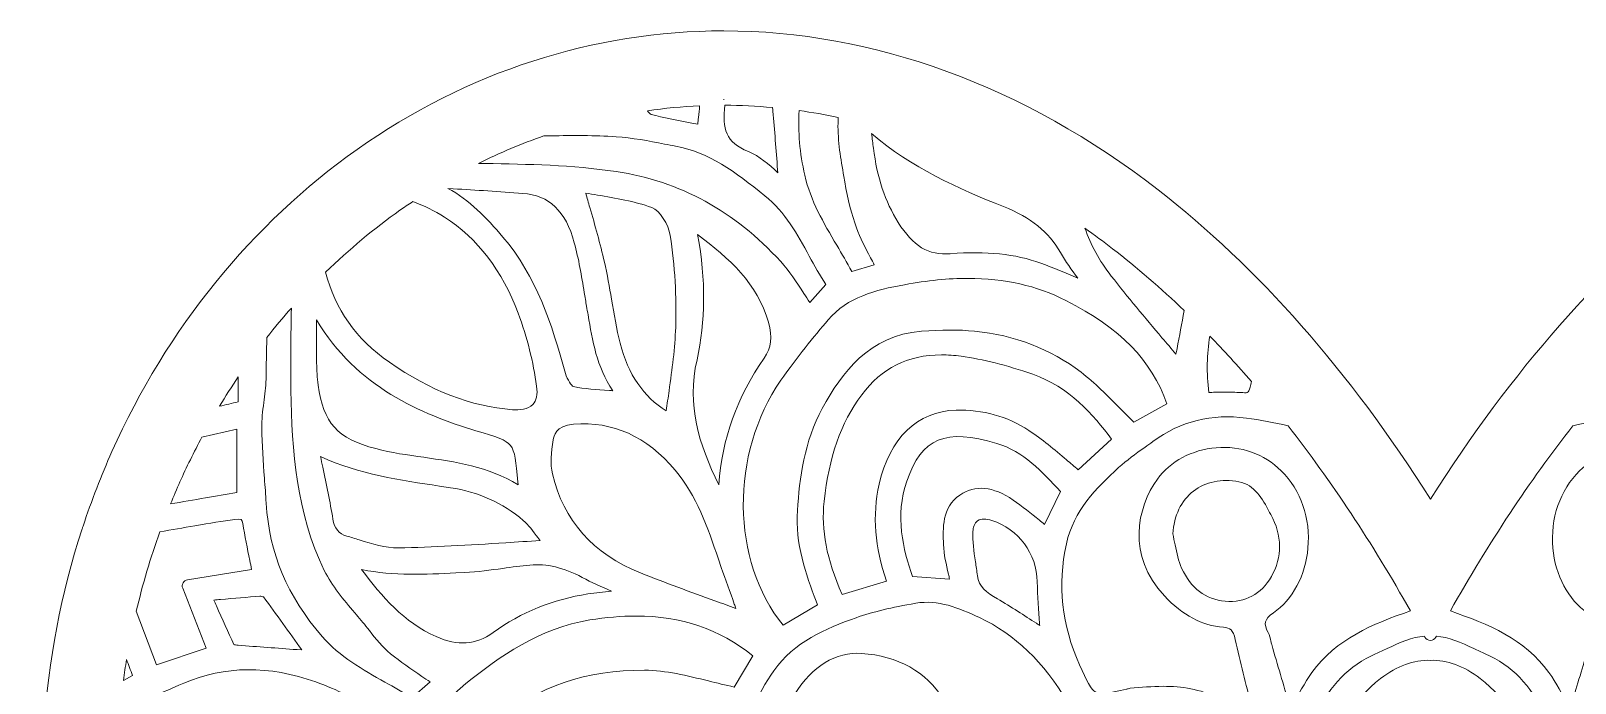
# Model space of a CAD drawing. Extents: x 49 to 10099, y -910 to -90.
# Drawn here: x 4624.5 to 5122.7, y -300.2 to -89.8 of the extents above; entities that cross this region are included whole.
import ezdxf

# ---------------------------------------------------------------- set-up
doc = ezdxf.new("R2010")
doc.units = 0
doc.header["$MEASUREMENT"] = 0
doc.layers.add('Layer 1', color=7, linetype='Continuous')

msp = doc.modelspace()

# ---------------------------------------------------------------- linework, layer by layer
at = {"layer": 'Layer 1', "lineweight": 0}
msp.add_lwpolyline([(4848.04, -112.02), (4848.04, -112.02), (4848.04, -111.8), (4848.04, -112.02)], dxfattribs=at)
for points, knots in [([(5501.3, -225.51), (5483.53, -185.76), (5456.2, -152.06), (5422.26, -128.07), (5386.85, -103.04), (5345.94, -89.8), (5303.95, -89.8), (5255.6, -89.8), (5207.15, -107.53), (5163.84, -141.08), (5131.71, -165.95), (5102.18, -199.51), (5076, -240.85), (5049.84, -199.52), (5020.3, -165.97), (4988.17, -141.09), (4944.85, -107.54), (4896.39, -89.81), (4848.04, -89.8), (4806.06, -89.8), (4765.15, -103.03), (4729.74, -128.06), (4695.81, -152.05), (4668.47, -185.74), (4650.69, -225.49), (4647.23, -233.24), (4644.09, -241.32), (4641.38, -249.51), (4641.24, -249.81), (4641.14, -250.13), (4641.07, -250.46), (4627.51, -291.9), (4624.53, -337.37), (4632.44, -381.98), (4643.06, -441.87), (4672.02, -498.59), (4718.51, -550.55), (4872.39, -722.55), (5049.6, -886.55), (5051.38, -888.19), (5051.38, -888.19), (5074.65, -909.67), (5074.65, -909.67), (5075.03, -910.02), (5075.52, -910.2), (5076.01, -910.2), (5076.49, -910.2), (5076.98, -910.02), (5077.36, -909.67), (5077.36, -909.67), (5100.63, -888.18), (5100.63, -888.18), (5102.4, -886.55), (5279.47, -722.71), (5433.5, -550.55), (5479.98, -498.6), (5508.93, -441.89), (5519.55, -382), (5529.16, -327.81), (5522.85, -273.7), (5501.3, -225.51)], [0, 0, 0, 0, 1, 1, 1, 2, 2, 2, 3, 3, 3, 4, 4, 4, 5, 5, 5, 6, 6, 6, 7, 7, 7, 8, 8, 8, 9, 9, 9, 10, 10, 10, 11, 11, 11, 12, 12, 12, 13, 13, 13, 14, 14, 14, 15, 15, 15, 16, 16, 16, 17, 17, 17, 18, 18, 18, 19, 19, 19, 20, 20, 20, 20]), ([(4823.42, -115.55), (4828.99, -114.76), (4834.64, -114.24), (4840.27, -113.98), (4840.12, -115.23), (4840, -116.47), (4839.88, -117.69), (4839.8, -118.44), (4839.73, -119.18), (4839.65, -119.93), (4838.82, -119.77), (4838, -119.61), (4837.17, -119.44), (4832.8, -118.59), (4828.68, -117.78), (4824.59, -116.74), (4824.27, -116.61), (4823.69, -116), (4823.42, -115.55)], [0, 0, 0, 0, 1, 1, 1, 2, 2, 2, 3, 3, 3, 4, 4, 4, 5, 5, 5, 6, 6, 6, 6]), ([(4865.4, -134.61), (4865.4, -134.61), (4865.47, -135.55), (4865.47, -135.55), (4862.6, -132.91), (4859.63, -130.18), (4855.97, -128.72), (4848.67, -125.8), (4847.49, -121.33), (4848.39, -113.8), (4853.44, -113.81), (4858.6, -114.05), (4863.73, -114.52), (4863.8, -114.79), (4863.87, -115.17), (4863.91, -115.65), (4864.44, -121.94), (4864.91, -128.09), (4865.4, -134.61)], [0, 0, 0, 0, 1, 1, 1, 2, 2, 2, 3, 3, 3, 4, 4, 4, 5, 5, 5, 6, 6, 6, 6]), ([(4886.77, -136.74), (4886.77, -136.74), (4887.08, -138.48), (4887.08, -138.48), (4887.08, -138.48), (4887.08, -138.49), (4887.08, -138.49), (4888.06, -144.2), (4889.3, -149.05), (4890.87, -153.31), (4892.08, -156.61), (4893.69, -159.69), (4895.39, -162.96), (4895.79, -163.72), (4896.2, -164.49), (4896.6, -165.28), (4896.6, -165.28), (4889.33, -167.45), (4889.33, -167.45), (4887.8, -164.55), (4886.13, -161.72), (4884.51, -158.96), (4880.18, -151.62), (4876.09, -144.68), (4874.18, -136.34), (4872.56, -129.23), (4871.95, -122.24), (4872.36, -115.51), (4876.56, -116.09), (4880.78, -116.83), (4884.96, -117.71), (4884.93, -118.35), (4884.91, -118.97), (4884.9, -119.59), (4884.79, -125.36), (4885.8, -131.14), (4886.77, -136.74)], [0, 0, 0, 0, 1, 1, 1, 2, 2, 2, 3, 3, 3, 4, 4, 4, 5, 5, 5, 6, 6, 6, 7, 7, 7, 8, 8, 8, 9, 9, 9, 10, 10, 10, 11, 11, 11, 12, 12, 12, 12]), ([(4875.63, -162.44), (4877.32, -165.51), (4879.05, -168.66), (4880.99, -171.62), (4880.99, -171.62), (4875.78, -177.37), (4875.78, -177.37), (4875.14, -176.41), (4874.52, -175.44), (4873.9, -174.5), (4871.52, -170.83), (4869.26, -167.36), (4866.41, -164.23), (4851.47, -147.83), (4834.1, -138.33), (4813.29, -135.19), (4799.15, -133.05), (4784.84, -132.81), (4771.01, -132.56), (4770.32, -132.55), (4769.63, -132.54), (4768.93, -132.53), (4775.8, -129.13), (4782.85, -126.16), (4789.99, -123.67), (4789.99, -123.67), (4792.33, -123.64), (4792.33, -123.64), (4799.23, -123.55), (4806.37, -123.45), (4813.31, -123.94), (4818.5, -124.3), (4823.79, -125.31), (4828.9, -126.29), (4830.11, -126.52), (4831.31, -126.75), (4832.51, -126.97), (4843.28, -128.96), (4851.58, -135.13), (4861.31, -142.99), (4867.83, -148.26), (4871.79, -155.47), (4875.63, -162.44)], [0, 0, 0, 0, 1, 1, 1, 2, 2, 2, 3, 3, 3, 4, 4, 4, 5, 5, 5, 6, 6, 6, 7, 7, 7, 8, 8, 8, 9, 9, 9, 10, 10, 10, 11, 11, 11, 12, 12, 12, 13, 13, 13, 14, 14, 14, 14]), ([(4950.33, -164.74), (4950.33, -164.74), (4950.33, -164.74), (4950.33, -164.74), (4942.04, -161.74), (4932.77, -160.77), (4921.13, -161.67), (4914.04, -162.23), (4909.16, -159.3), (4904.3, -151.56), (4900.09, -144.86), (4897.48, -137.04), (4896.33, -127.63), (4896.13, -126.06), (4895.93, -124.48), (4895.72, -122.9), (4908.51, -133.89), (4923.68, -140.73), (4938.32, -146.47), (4947.09, -149.91), (4952.92, -154.63), (4956.68, -161.33), (4958.31, -164.23), (4960.24, -166.87), (4962.3, -169.58), (4958.24, -167.84), (4954.36, -166.19), (4950.33, -164.74)], [0, 0, 0, 0, 1, 1, 1, 2, 2, 2, 3, 3, 3, 4, 4, 4, 5, 5, 5, 6, 6, 6, 7, 7, 7, 8, 8, 8, 9, 9, 9, 9]), ([(4799.83, -158.14), (4801.25, -163.35), (4802.16, -168.86), (4803.05, -174.18), (4803.29, -175.65), (4803.53, -177.13), (4803.79, -178.6), (4803.95, -179.55), (4804.11, -180.49), (4804.27, -181.43), (4805.64, -189.65), (4807.05, -198.11), (4812.22, -205.87), (4811.88, -205.85), (4811.53, -205.82), (4811.19, -205.8), (4806.88, -205.53), (4803.17, -205.3), (4799.56, -204.53), (4798.96, -204.31), (4797.58, -202.32), (4797, -200.26), (4792.55, -184.34), (4787.66, -169), (4776.8, -156.32), (4771.47, -150.11), (4766.05, -144.25), (4758.99, -140.6), (4758.99, -140.6), (4760.76, -140.72), (4760.76, -140.72), (4768.11, -141.18), (4775.72, -141.65), (4783.18, -142.2), (4791.76, -142.83), (4797.05, -147.89), (4799.83, -158.14)], [0, 0, 0, 0, 1, 1, 1, 2, 2, 2, 3, 3, 3, 4, 4, 4, 5, 5, 5, 6, 6, 6, 7, 7, 7, 8, 8, 8, 9, 9, 9, 10, 10, 10, 11, 11, 11, 12, 12, 12, 12]), ([(4830.79, -155.83), (4832.26, -165.59), (4832.84, -175.55), (4832.53, -185.42), (4832.31, -192.19), (4831.38, -198.85), (4830.39, -205.9), (4830.1, -208), (4829.79, -210.15), (4829.51, -212.32), (4822.13, -207.82), (4817.25, -200.67), (4814.64, -190.55), (4813.45, -185.92), (4812.62, -181.06), (4811.82, -176.36), (4811.15, -172.42), (4810.46, -168.34), (4809.54, -164.35), (4808.18, -158.44), (4806.49, -152.5), (4804.84, -146.76), (4804.4, -145.23), (4803.96, -143.68), (4803.53, -142.14), (4804.75, -142.35), (4805.99, -142.56), (4807.27, -142.77), (4813.15, -143.73), (4819.23, -144.74), (4824.86, -146.78), (4827.26, -147.64), (4830.25, -152.22), (4830.79, -155.83)], [0, 0, 0, 0, 1, 1, 1, 2, 2, 2, 3, 3, 3, 4, 4, 4, 5, 5, 5, 6, 6, 6, 7, 7, 7, 8, 8, 8, 9, 9, 9, 10, 10, 10, 11, 11, 11, 11]), ([(4743.59, -147.66), (4744.87, -146.75), (4746.22, -145.83), (4747.7, -144.85), (4751.3, -146.11), (4754.74, -147.79), (4757.93, -149.85), (4768.64, -156.76), (4776.64, -167.2), (4781.71, -180.86), (4784.62, -188.69), (4786.62, -196.61), (4787.68, -204.4), (4788.04, -207.1), (4787.64, -209.09), (4786.48, -210.32), (4784.91, -211.98), (4782.05, -212.14), (4779.92, -211.98), (4766.45, -210.95), (4753.45, -205.94), (4740.17, -196.66), (4729.36, -189.11), (4722.63, -179.6), (4719.62, -167.62), (4727.21, -160.25), (4735.27, -153.54), (4743.59, -147.66)], [0, 0, 0, 0, 1, 1, 1, 2, 2, 2, 3, 3, 3, 4, 4, 4, 5, 5, 5, 6, 6, 6, 7, 7, 7, 8, 8, 8, 9, 9, 9, 9]), ([(4994.26, -192.29), (4994.14, -192.89), (4994.03, -193.48), (4993.91, -194.08), (4992.43, -192.31), (4990.92, -190.54), (4989.41, -188.76), (4983.96, -182.33), (4978.32, -175.69), (4973.05, -168.87), (4969.18, -163.86), (4966.34, -158.7), (4964.56, -153.47), (4967.6, -155.62), (4970.59, -157.83), (4973.48, -160.06), (4981.29, -166.12), (4989.06, -172.83), (4996.57, -180.02), (4995.82, -184.14), (4995.03, -188.28), (4994.26, -192.29)], [0, 0, 0, 0, 1, 1, 1, 2, 2, 2, 3, 3, 3, 4, 4, 4, 5, 5, 5, 6, 6, 6, 7, 7, 7, 7]), ([(4839.62, -155.47), (4849.78, -163.3), (4858.99, -171.17), (4862.48, -183.79), (4863.82, -188.61), (4863.4, -191.97), (4861.03, -195.39), (4852.32, -207.95), (4847.51, -221.36), (4846.4, -236.19), (4839.98, -222.88), (4836.04, -210.69), (4839.41, -195.85), (4842.2, -183.55), (4842.27, -170.29), (4839.62, -155.47)], [0, 0, 0, 0, 1, 1, 1, 2, 2, 2, 3, 3, 3, 4, 4, 4, 5, 5, 5, 5]), ([(4975.87, -211.55), (4971.73, -207.34), (4967.81, -203.37), (4963.3, -199.91), (4953.43, -192.37), (4941.88, -187.91), (4928.96, -186.66), (4923.85, -186.16), (4918.24, -186.17), (4911.81, -186.69), (4894.93, -188.05), (4886.17, -200.02), (4879.83, -211.55), (4873.98, -222.2), (4872.49, -234.18), (4871.8, -244.51), (4871.09, -255.08), (4874.46, -265.19), (4877.85, -273.69), (4877.85, -273.69), (4878.33, -274.9), (4878.33, -274.9), (4878.33, -274.9), (4867.18, -281.52), (4867.18, -281.52), (4850.37, -260.63), (4849.97, -226.29), (4866.5, -202.49), (4871.58, -195.18), (4877.28, -188.26), (4881.68, -183.05), (4887.99, -175.58), (4896.95, -173.4), (4906.36, -171.67), (4913.71, -170.31), (4920.51, -169.62), (4926.87, -169.62), (4938.69, -169.62), (4948.96, -171.98), (4958.38, -176.77), (4975.96, -185.71), (4986.08, -196.03), (4990.96, -210.07), (4990.96, -210.07), (4980.37, -216.06), (4980.37, -216.06), (4978.84, -214.56), (4977.33, -213.03), (4975.87, -211.55)], [0, 0, 0, 0, 1, 1, 1, 2, 2, 2, 3, 3, 3, 4, 4, 4, 5, 5, 5, 6, 6, 6, 7, 7, 7, 8, 8, 8, 9, 9, 9, 10, 10, 10, 11, 11, 11, 12, 12, 12, 13, 13, 13, 14, 14, 14, 15, 15, 15, 16, 16, 16, 16]), ([(4708.44, -205.78), (4708.69, -225.07), (4710.17, -245.46), (4719.19, -263.86), (4721.66, -268.89), (4725.39, -273.26), (4729, -277.49), (4730.38, -279.11), (4731.81, -280.78), (4733.13, -282.45), (4733.13, -282.45), (4733.75, -283.25), (4733.75, -283.25), (4735.81, -285.86), (4737.93, -288.57), (4740.58, -290.72), (4743.76, -293.3), (4747.13, -295.59), (4750.69, -298.02), (4751.55, -298.61), (4752.42, -299.2), (4753.3, -299.81), (4753.3, -299.81), (4747.4, -304.95), (4747.4, -304.95), (4744.6, -303.15), (4741.64, -301.48), (4738.76, -299.86), (4731.61, -295.83), (4724.21, -291.67), (4718.48, -285.11), (4707.3, -272.31), (4701.4, -258.24), (4700.43, -242.09), (4700.27, -239.41), (4700.07, -236.74), (4699.87, -234.07), (4699.47, -228.75), (4699.06, -223.26), (4698.99, -217.88), (4698.96, -215.21), (4699.3, -212.54), (4699.67, -209.71), (4699.99, -207.24), (4700.32, -204.68), (4700.38, -202.11), (4700.47, -197.65), (4700.55, -193.19), (4700.64, -188.74), (4703.24, -185.42), (4705.88, -182.23), (4708.55, -179.2), (4708.41, -187.77), (4708.32, -196.76), (4708.44, -205.78)], [0, 0, 0, 0, 1, 1, 1, 2, 2, 2, 3, 3, 3, 4, 4, 4, 5, 5, 5, 6, 6, 6, 7, 7, 7, 8, 8, 8, 9, 9, 9, 10, 10, 10, 11, 11, 11, 12, 12, 12, 13, 13, 13, 14, 14, 14, 15, 15, 15, 16, 16, 16, 17, 17, 17, 18, 18, 18, 18]), ([(4779.24, -223.52), (4780.73, -225.36), (4781.04, -228.72), (4781.64, -235.4), (4781.64, -235.4), (4781.66, -235.56), (4781.66, -235.56), (4781.68, -235.78), (4781.7, -235.99), (4781.72, -236.21), (4772.02, -230.28), (4761.47, -228.79), (4751.24, -227.34), (4746.11, -226.62), (4740.8, -225.87), (4735.81, -224.55), (4723.35, -221.26), (4718.83, -216.28), (4717.22, -204.06), (4716.9, -201.65), (4716.73, -199.25), (4716.71, -196.94), (4716.66, -192.34), (4716.67, -187.77), (4716.67, -182.98), (4729.54, -204.72), (4750.61, -213.51), (4768.08, -218.75), (4774.76, -220.75), (4777.78, -221.72), (4779.24, -223.52)], [0, 0, 0, 0, 1, 1, 1, 2, 2, 2, 3, 3, 3, 4, 4, 4, 5, 5, 5, 6, 6, 6, 7, 7, 7, 8, 8, 8, 9, 9, 9, 10, 10, 10, 10]), ([(5018.04, -203.84), (5017.55, -206.43), (5017.2, -206.62), (5015.44, -206.49), (5013.72, -206.37), (5012, -206.33), (5010.29, -206.33), (5009, -206.33), (5007.72, -206.35), (5006.46, -206.37), (5005.82, -206.38), (5005.17, -206.4), (5004.54, -206.4), (5003.75, -200.19), (5003.84, -194.1), (5004.82, -188.22), (5009.35, -192.88), (5013.85, -197.78), (5018.23, -202.84), (5018.17, -203.18), (5018.11, -203.51), (5018.04, -203.84)], [0, 0, 0, 0, 1, 1, 1, 2, 2, 2, 3, 3, 3, 4, 4, 4, 5, 5, 5, 6, 6, 6, 7, 7, 7, 7]), ([(4958.61, -228.16), (4954.75, -224.88), (4950.76, -221.48), (4946.43, -218.65), (4939.47, -214.1), (4931.58, -211.91), (4922.99, -212.13), (4910.54, -212.45), (4901.49, -221.17), (4898.17, -236.05), (4895.92, -246.13), (4896.71, -256.36), (4900.58, -267.26), (4900.58, -267.26), (4886.23, -271.59), (4886.23, -271.59), (4881.18, -259.98), (4879.44, -250.91), (4880.42, -241.56), (4881.92, -227.26), (4885.77, -216.34), (4892.54, -207.21), (4898.95, -198.56), (4907.41, -194.31), (4918.26, -194.31), (4920.29, -194.31), (4922.4, -194.45), (4924.6, -194.75), (4931.64, -195.7), (4939.2, -197.6), (4947.71, -200.56), (4959.36, -204.61), (4967.36, -213.62), (4973.1, -221.44), (4973.1, -221.44), (4962.41, -231.36), (4962.41, -231.36), (4961.13, -230.3), (4959.86, -229.22), (4958.61, -228.16)], [0, 0, 0, 0, 1, 1, 1, 2, 2, 2, 3, 3, 3, 4, 4, 4, 5, 5, 5, 6, 6, 6, 7, 7, 7, 8, 8, 8, 9, 9, 9, 10, 10, 10, 11, 11, 11, 12, 12, 12, 13, 13, 13, 13]), ([(4685.37, -210.87), (4687.3, -207.66), (4689.32, -204.49), (4691.42, -201.38), (4691.42, -201.38), (4691.42, -209.45), (4691.42, -209.45), (4689.4, -209.92), (4687.38, -210.39), (4685.37, -210.87)], [0, 0, 0, 0, 1, 1, 1, 2, 2, 2, 3, 3, 3, 3]), ([(5037.77, -296.77), (5035.34, -300.15), (5033.45, -303.79), (5031.46, -307.65), (5031.29, -307.98), (5031.11, -308.32), (5030.94, -308.65), (5030.94, -308.65), (5030.5, -307.17), (5030.5, -307.17), (5028.58, -300.65), (5026.68, -294.21), (5024.79, -287.77), (5024.68, -287.4), (5024.6, -287.01), (5024.51, -286.62), (5024.32, -285.75), (5024.11, -284.77), (5023.63, -283.83), (5022.22, -281.03), (5022.27, -279.66), (5025.33, -277.54), (5031.55, -273.24), (5035.72, -265.43), (5036.5, -256.65), (5037.35, -247.07), (5034.21, -237.97), (5027.88, -231.69), (5022.37, -226.21), (5014.92, -223.57), (5006.9, -224.24), (4999.07, -224.91), (4991.98, -228.68), (4987.94, -234.34), (4981.34, -243.59), (4977.96, -259), (4990.18, -272), (4996.14, -278.33), (5002.21, -281.56), (5009.29, -282.17), (5011.35, -282.34), (5012.33, -282.93), (5013.03, -286.14), (5014.61, -293.38), (5016.44, -300.41), (5018.38, -307.86), (5018.73, -309.21), (5019.08, -310.57), (5019.43, -311.93), (5019.05, -311.69), (5018.66, -311.46), (5018.28, -311.22), (5014.58, -308.96), (5011.08, -306.81), (5007.41, -304.95), (5001.71, -302.07), (4995.81, -301.21), (4989.75, -301.21), (4986.25, -301.21), (4982.7, -301.5), (4979.12, -301.85), (4978.69, -301.9), (4978.35, -302.02), (4978.12, -302.1), (4978.07, -302.12), (4978.03, -302.14), (4978, -302.15), (4972.56, -303.28), (4969.56, -303.9), (4968.02, -303.11), (4966.46, -302.31), (4965.18, -299.46), (4962.85, -294.3), (4957.02, -281.35), (4955.62, -268.56), (4958.58, -255.2), (4960.94, -244.53), (4968.2, -237.23), (4975.42, -230.67), (4978.01, -228.32), (4980.96, -226.2), (4983.82, -224.15), (4984.7, -223.52), (4985.58, -222.89), (4986.45, -222.25), (4995.38, -215.72), (5005.53, -213.17), (5016.63, -214.69), (5021.05, -215.29), (5025.57, -216.14), (5030.06, -217.19), (5043.95, -234.91), (5057.24, -254.98), (5069.57, -276.91), (5057.26, -281.11), (5045.61, -285.88), (5037.77, -296.77)], [0, 0, 0, 0, 1, 1, 1, 2, 2, 2, 3, 3, 3, 4, 4, 4, 5, 5, 5, 6, 6, 6, 7, 7, 7, 8, 8, 8, 9, 9, 9, 10, 10, 10, 11, 11, 11, 12, 12, 12, 13, 13, 13, 14, 14, 14, 15, 15, 15, 16, 16, 16, 17, 17, 17, 18, 18, 18, 19, 19, 19, 20, 20, 20, 21, 21, 21, 22, 22, 22, 23, 23, 23, 24, 24, 24, 25, 25, 25, 26, 26, 26, 27, 27, 27, 28, 28, 28, 29, 29, 29, 30, 30, 30, 31, 31, 31, 32, 32, 32, 32]), ([(5165.55, -222.26), (5166.42, -222.89), (5167.3, -223.52), (5168.18, -224.16), (5171.04, -226.2), (5173.99, -228.32), (5176.58, -230.67), (5183.8, -237.23), (5191.05, -244.52), (5193.42, -255.2), (5196.38, -268.56), (5194.98, -281.35), (5189.14, -294.31), (5186.82, -299.46), (5185.54, -302.31), (5183.98, -303.11), (5182.44, -303.91), (5179.44, -303.28), (5174.02, -302.15), (5173.97, -302.14), (5173.92, -302.12), (5173.88, -302.1), (5173.65, -302.02), (5173.31, -301.9), (5172.88, -301.85), (5163.1, -300.89), (5153.57, -300.41), (5144.59, -304.95), (5140.92, -306.81), (5137.42, -308.95), (5133.72, -311.22), (5133.34, -311.45), (5132.95, -311.69), (5132.56, -311.93), (5132.92, -310.57), (5133.27, -309.21), (5133.62, -307.86), (5135.56, -300.41), (5137.38, -293.38), (5138.96, -286.14), (5139.67, -282.93), (5140.64, -282.34), (5142.71, -282.17), (5149.79, -281.56), (5155.86, -278.33), (5161.81, -272), (5174.04, -259), (5170.66, -243.59), (5164.06, -234.34), (5160.01, -228.68), (5152.93, -224.91), (5145.1, -224.24), (5144.28, -224.17), (5143.46, -224.14), (5142.65, -224.14), (5135.57, -224.14), (5129.06, -226.77), (5124.12, -231.69), (5117.79, -237.97), (5114.65, -247.07), (5115.5, -256.65), (5116.27, -265.43), (5120.45, -273.24), (5126.67, -277.54), (5129.73, -279.66), (5129.78, -281.03), (5128.36, -283.83), (5127.89, -284.77), (5127.67, -285.76), (5127.48, -286.63), (5127.4, -287.01), (5127.32, -287.4), (5127.21, -287.77), (5125.46, -293.71), (5123.71, -299.64), (5121.95, -305.63), (5121.95, -305.63), (5121.06, -308.65), (5121.06, -308.65), (5120.88, -308.31), (5120.71, -307.98), (5120.54, -307.65), (5118.54, -303.79), (5116.66, -300.15), (5114.23, -296.77), (5106.39, -285.89), (5094.75, -281.12), (5082.44, -276.91), (5094.77, -254.98), (5108.05, -234.9), (5121.94, -217.19), (5126.43, -216.14), (5130.95, -215.29), (5135.37, -214.69), (5146.46, -213.17), (5156.62, -215.72), (5165.55, -222.26)], [0, 0, 0, 0, 1, 1, 1, 2, 2, 2, 3, 3, 3, 4, 4, 4, 5, 5, 5, 6, 6, 6, 7, 7, 7, 8, 8, 8, 9, 9, 9, 10, 10, 10, 11, 11, 11, 12, 12, 12, 13, 13, 13, 14, 14, 14, 15, 15, 15, 16, 16, 16, 17, 17, 17, 18, 18, 18, 19, 19, 19, 20, 20, 20, 21, 21, 21, 22, 22, 22, 23, 23, 23, 24, 24, 24, 25, 25, 25, 26, 26, 26, 27, 27, 27, 28, 28, 28, 29, 29, 29, 30, 30, 30, 31, 31, 31, 32, 32, 32, 32]), ([(4669.59, -242.36), (4670.58, -239.92), (4671.59, -237.55), (4672.6, -235.29), (4674.71, -230.57), (4677.1, -225.71), (4679.72, -220.83), (4679.72, -220.83), (4690.97, -218.23), (4690.97, -218.23), (4690.97, -218.23), (4690.97, -238.71), (4690.97, -238.71), (4687.66, -239.28), (4684.29, -239.86), (4680.88, -240.43), (4677.16, -241.06), (4673.39, -241.7), (4669.59, -242.36)], [0, 0, 0, 0, 1, 1, 1, 2, 2, 2, 3, 3, 3, 4, 4, 4, 5, 5, 5, 6, 6, 6, 6]), ([(4847.25, -262.86), (4848.61, -266.8), (4850.05, -270.8), (4851.45, -274.67), (4851.62, -275.14), (4851.79, -275.61), (4851.95, -276.07), (4849.69, -275.25), (4847.43, -274.43), (4845.17, -273.61), (4837.27, -270.76), (4829.1, -267.81), (4821.22, -264.64), (4805.85, -258.46), (4796.28, -247.71), (4792.77, -232.68), (4792.02, -229.47), (4792.44, -225.82), (4793.03, -221.73), (4793.19, -220.59), (4793.69, -217.09), (4799.56, -216.65), (4812.36, -215.69), (4823.08, -220.54), (4832.35, -231.49), (4839.36, -239.79), (4842.75, -249.7), (4846.34, -260.19), (4846.34, -260.19), (4847.25, -262.86), (4847.25, -262.86)], [0, 0, 0, 0, 1, 1, 1, 2, 2, 2, 3, 3, 3, 4, 4, 4, 5, 5, 5, 6, 6, 6, 7, 7, 7, 8, 8, 8, 9, 9, 9, 10, 10, 10, 10]), ([(4949.85, -247.64), (4947.15, -245.43), (4944.36, -243.15), (4941.4, -241.12), (4934.9, -236.68), (4929.1, -236.15), (4924.18, -239.54), (4918.4, -243.53), (4918.7, -250.42), (4918.92, -255.46), (4919.06, -258.71), (4919.81, -261.93), (4920.53, -265.04), (4920.65, -265.56), (4920.77, -266.09), (4920.89, -266.62), (4920.89, -266.62), (4908.93, -265.82), (4908.93, -265.82), (4905.9, -257.17), (4903.21, -246.1), (4907.07, -235.02), (4911.92, -221.06), (4919.53, -217.88), (4936.13, -222.87), (4944.69, -225.44), (4950.8, -231.96), (4956.65, -238.39), (4956.65, -238.39), (4951.48, -248.96), (4951.48, -248.96), (4950.94, -248.52), (4950.39, -248.08), (4949.85, -247.64)], [0, 0, 0, 0, 1, 1, 1, 2, 2, 2, 3, 3, 3, 4, 4, 4, 5, 5, 5, 6, 6, 6, 7, 7, 7, 8, 8, 8, 9, 9, 9, 10, 10, 10, 11, 11, 11, 11]), ([(4788.14, -253.35), (4788.34, -253.63), (4788.55, -253.92), (4788.77, -254.21), (4785.03, -254.43), (4781.36, -254.66), (4777.74, -254.89), (4765.73, -255.65), (4754.38, -256.36), (4742.99, -256.54), (4738.95, -256.57), (4734.63, -255.26), (4730.46, -253.96), (4729.11, -253.54), (4727.76, -253.12), (4726.41, -252.75), (4723.89, -252.04), (4722.48, -250.29), (4721.96, -247.24), (4721.02, -241.7), (4719.88, -236.26), (4718.68, -230.49), (4718.44, -229.37), (4718.21, -228.24), (4717.97, -227.1), (4730.62, -232.84), (4743.69, -234.75), (4756.36, -236.62), (4756.36, -236.62), (4759.92, -237.14), (4759.92, -237.14), (4759.92, -237.14), (4759.92, -237.14), (4759.92, -237.14), (4768.8, -238.47), (4776.69, -242.03), (4783.38, -247.74), (4785.05, -249.17), (4786.48, -251.1), (4788.14, -253.35)], [0, 0, 0, 0, 1, 1, 1, 2, 2, 2, 3, 3, 3, 4, 4, 4, 5, 5, 5, 6, 6, 6, 7, 7, 7, 8, 8, 8, 9, 9, 9, 10, 10, 10, 11, 11, 11, 12, 12, 12, 13, 13, 13, 13]), ([(5024.69, -265.82), (5021.41, -271.56), (5016.25, -274.3), (5009.8, -273.75), (5003.46, -273.2), (4998.73, -269.6), (4995.74, -263.05), (4994.7, -260.78), (4994.18, -258.23), (4993.64, -255.53), (4993.4, -254.4), (4993.16, -253.22), (4992.88, -252.06), (4993.25, -246.21), (4995.61, -241.31), (4999.54, -238.24), (5003.41, -235.22), (5008.63, -234.16), (5014.24, -235.26), (5019.35, -236.26), (5021.67, -240.56), (5024.14, -245.11), (5024.14, -245.11), (5024.48, -245.74), (5024.48, -245.74), (5028.21, -252.6), (5028.28, -259.54), (5024.69, -265.82)], [0, 0, 0, 0, 1, 1, 1, 2, 2, 2, 3, 3, 3, 4, 4, 4, 5, 5, 5, 6, 6, 6, 7, 7, 7, 8, 8, 8, 9, 9, 9, 9]), ([(4677.46, -249.41), (4682.23, -248.59), (4686.44, -247.93), (4690.33, -247.37), (4692.61, -247.05), (4692.67, -247.42), (4692.87, -248.65), (4693.53, -252.69), (4694.36, -256.73), (4695.17, -260.64), (4695.36, -261.59), (4695.56, -262.54), (4695.75, -263.49), (4695.75, -263.49), (4675.04, -266.88), (4675.04, -266.88), (4674.44, -266.98), (4673.92, -267.34), (4673.62, -267.86), (4673.32, -268.39), (4673.28, -269.02), (4673.5, -269.59), (4673.5, -269.59), (4681.11, -288.95), (4681.11, -288.95), (4681.11, -288.95), (4665.03, -294.32), (4665.03, -294.32), (4665.03, -294.32), (4658.53, -276.93), (4658.53, -276.93), (4660.57, -268.32), (4663.12, -259.73), (4666.13, -251.38), (4669.94, -250.71), (4673.71, -250.06), (4677.46, -249.41)], [0, 0, 0, 0, 1, 1, 1, 2, 2, 2, 3, 3, 3, 4, 4, 4, 5, 5, 5, 6, 6, 6, 7, 7, 7, 8, 8, 8, 9, 9, 9, 10, 10, 10, 11, 11, 11, 12, 12, 12, 12]), ([(4929.87, -265.52), (4929.7, -264.01), (4929.46, -262.49), (4929.24, -261.03), (4928.72, -257.61), (4928.23, -254.39), (4928.42, -251.22), (4928.49, -250.08), (4928.81, -248.57), (4929.94, -247.8), (4930.49, -247.43), (4931.21, -247.24), (4932.06, -247.24), (4932.8, -247.24), (4933.65, -247.39), (4934.55, -247.68), (4943.11, -250.47), (4948.99, -258.44), (4949.17, -267.51), (4949.27, -272.17), (4949.61, -276.79), (4949.91, -280.88), (4949.93, -281.11), (4949.95, -281.34), (4949.96, -281.56), (4949.62, -281.34), (4949.27, -281.11), (4948.92, -280.88), (4945.08, -278.4), (4940.72, -275.58), (4936.31, -272.97), (4932.8, -270.89), (4930.28, -269.15), (4929.87, -265.52)], [0, 0, 0, 0, 1, 1, 1, 2, 2, 2, 3, 3, 3, 4, 4, 4, 5, 5, 5, 6, 6, 6, 7, 7, 7, 8, 8, 8, 9, 9, 9, 10, 10, 10, 11, 11, 11, 11]), ([(4761.61, -264.63), (4761.61, -264.63), (4764.51, -264.49), (4764.51, -264.49), (4764.51, -264.49), (4764.51, -264.49), (4764.51, -264.49), (4768.65, -264.3), (4772.8, -263.72), (4776.82, -263.16), (4779.67, -262.76), (4782.61, -262.35), (4785.49, -262.09), (4790.97, -261.59), (4796.34, -262.86), (4802.39, -266.1), (4805.4, -267.71), (4808.56, -269.08), (4811.87, -270.48), (4809.25, -270.76), (4806.72, -271.04), (4804.22, -271.42), (4793.03, -273.1), (4782.73, -277.3), (4773.62, -283.88), (4768.1, -287.87), (4762.26, -288.28), (4755.24, -285.17), (4744.88, -280.57), (4737.73, -272.23), (4731.21, -263.57), (4741.81, -265.62), (4751.85, -265.12), (4761.61, -264.63)], [0, 0, 0, 0, 1, 1, 1, 2, 2, 2, 3, 3, 3, 4, 4, 4, 5, 5, 5, 6, 6, 6, 7, 7, 7, 8, 8, 8, 9, 9, 9, 10, 10, 10, 11, 11, 11, 11]), ([(4710.41, -289.37), (4703.87, -288.9), (4697.7, -288.45), (4691.41, -287.95), (4690.73, -287.9), (4690.28, -287.8), (4690.04, -287.73), (4688.13, -283.72), (4686.31, -279.59), (4684.39, -275.22), (4684.12, -274.62), (4683.86, -274.01), (4683.59, -273.4), (4684.3, -273.34), (4685.01, -273.27), (4685.7, -273.21), (4690.14, -272.81), (4694.33, -272.44), (4698.43, -272.16), (4698.84, -272.14), (4699.38, -272.27), (4699.59, -272.38), (4703.76, -278.03), (4707.91, -283.85), (4711.93, -289.48), (4711.93, -289.48), (4710.41, -289.37), (4710.41, -289.37)], [0, 0, 0, 0, 1, 1, 1, 2, 2, 2, 3, 3, 3, 4, 4, 4, 5, 5, 5, 6, 6, 6, 7, 7, 7, 8, 8, 8, 9, 9, 9, 9]), ([(4958.74, -310.37), (4950.68, -318.27), (4945.72, -325.98), (4943.59, -333.95), (4942, -339.88), (4941.56, -346.17), (4941.13, -352.25), (4941.04, -353.6), (4940.94, -354.97), (4940.83, -356.34), (4940.13, -355.68), (4939.42, -355.01), (4938.71, -354.34), (4932.7, -348.65), (4926.48, -342.77), (4920.45, -336.83), (4920.22, -336.47), (4920.12, -335.16), (4920.36, -334.62), (4924.62, -324.89), (4924.02, -313.9), (4918.76, -305.25), (4913.5, -296.58), (4904.18, -291.38), (4892.52, -290.6), (4884.23, -290.04), (4876.44, -294.77), (4871.12, -303.55), (4864.78, -314.03), (4866.02, -327.72), (4874.14, -336.84), (4881.7, -345.33), (4896.88, -350.87), (4910.11, -344.41), (4911.91, -343.54), (4912.39, -343.91), (4913.09, -344.64), (4918.64, -350.44), (4924.08, -356.19), (4929.83, -362.28), (4929.83, -362.28), (4932.67, -365.27), (4932.67, -365.27), (4932.35, -365.27), (4932.03, -365.26), (4931.71, -365.25), (4927.5, -365.16), (4923.53, -365.08), (4919.55, -365.48), (4915.34, -365.9), (4909.96, -366.7), (4905.7, -369.13), (4898.74, -373.12), (4892.28, -378.08), (4886.34, -382.84), (4884.41, -384.4), (4884.1, -384.26), (4882.83, -383.3), (4880.94, -381.87), (4878.97, -380.53), (4877.06, -379.22), (4873.76, -376.97), (4870.63, -374.84), (4867.85, -372.29), (4858.21, -363.44), (4852.32, -352.48), (4850.36, -339.7), (4849.76, -335.83), (4850.21, -331.07), (4851.72, -325.14), (4854.82, -313.01), (4858.79, -303.8), (4864.21, -296.17), (4870.72, -287), (4880.82, -282.54), (4890.75, -279.08), (4896.11, -277.22), (4902.22, -275.74), (4909.97, -274.41), (4917.15, -273.18), (4923.77, -275.89), (4930.49, -279.03), (4941.94, -284.38), (4951.28, -293.35), (4959.06, -306.45), (4960.25, -308.46), (4960.21, -308.94), (4958.74, -310.37)], [0, 0, 0, 0, 1, 1, 1, 2, 2, 2, 3, 3, 3, 4, 4, 4, 5, 5, 5, 6, 6, 6, 7, 7, 7, 8, 8, 8, 9, 9, 9, 10, 10, 10, 11, 11, 11, 12, 12, 12, 13, 13, 13, 14, 14, 14, 15, 15, 15, 16, 16, 16, 17, 17, 17, 18, 18, 18, 19, 19, 19, 20, 20, 20, 21, 21, 21, 22, 22, 22, 23, 23, 23, 24, 24, 24, 25, 25, 25, 26, 26, 26, 27, 27, 27, 28, 28, 28, 29, 29, 29, 29]), ([(4764.86, -300.28), (4775.57, -291.64), (4788.69, -282.44), (4804.85, -279.81), (4810.08, -278.96), (4815.03, -278.53), (4819.73, -278.53), (4834.4, -278.53), (4846.62, -282.73), (4857.39, -291.35), (4857.39, -291.35), (4851.4, -301.43), (4851.4, -301.43), (4848.61, -300.84), (4845.85, -300.16), (4843.17, -299.49), (4836.08, -297.74), (4829.38, -296.08), (4822.46, -296.02), (4803.82, -295.86), (4787.92, -301.3), (4775.08, -312.19), (4762.86, -322.58), (4761.56, -336.24), (4761.9, -348.23), (4762.24, -360.26), (4765.8, -371.85), (4772.18, -381.74), (4776.07, -387.78), (4780.87, -393), (4785.95, -398.52), (4787.84, -400.57), (4789.78, -402.68), (4791.68, -404.85), (4791.68, -404.85), (4785.9, -415.08), (4785.9, -415.08), (4761.44, -406.29), (4744.68, -375.73), (4745.9, -353.5), (4746.34, -345.41), (4747.12, -337.07), (4747.81, -329.71), (4748.87, -318.32), (4754.45, -308.69), (4764.86, -300.28)], [0, 0, 0, 0, 1, 1, 1, 2, 2, 2, 3, 3, 3, 4, 4, 4, 5, 5, 5, 6, 6, 6, 7, 7, 7, 8, 8, 8, 9, 9, 9, 10, 10, 10, 11, 11, 11, 12, 12, 12, 13, 13, 13, 14, 14, 14, 15, 15, 15, 15]), ([(5077.76, -285.38), (5077.76, -285.38), (5077.94, -285.06), (5077.94, -285.06), (5081.82, -285.21), (5085.96, -287.16), (5089.96, -289.04), (5091.2, -289.63), (5092.45, -290.21), (5093.68, -290.75), (5110.66, -298.1), (5119.63, -317.93), (5114.53, -336.89), (5114.43, -337.27), (5113.97, -337.9), (5113.68, -338.12), (5111.26, -338.32), (5108.78, -338.29), (5106.38, -338.25), (5106.12, -338.25), (5105.87, -338.24), (5105.62, -338.24), (5105.62, -338.24), (5105.62, -335.69), (5105.62, -335.69), (5105.62, -332.62), (5105.63, -329.75), (5105.61, -326.89), (5105.55, -314.94), (5100.99, -305.45), (5092.08, -298.69), (5086.69, -294.6), (5081.43, -292.67), (5076, -292.83), (5070.55, -292.67), (5065.31, -294.6), (5059.92, -298.69), (5051, -305.45), (5046.45, -314.94), (5046.39, -326.89), (5046.37, -329.75), (5046.37, -332.62), (5046.38, -335.69), (5046.38, -335.69), (5046.38, -338.24), (5046.38, -338.24), (5046.13, -338.24), (5045.88, -338.25), (5045.62, -338.25), (5043.22, -338.29), (5040.74, -338.32), (5038.32, -338.12), (5038.03, -337.9), (5037.57, -337.27), (5037.46, -336.88), (5032.37, -317.93), (5041.33, -298.1), (5058.32, -290.75), (5059.55, -290.21), (5060.79, -289.63), (5062.04, -289.04), (5066.04, -287.15), (5070.18, -285.2), (5074.07, -285.06), (5074.07, -285.06), (5074.24, -285.38), (5074.24, -285.38), (5074.59, -286.03), (5075.27, -286.43), (5076, -286.43), (5076, -286.43), (5076, -286.43), (5076, -286.43), (5076.74, -286.43), (5077.41, -286.03), (5077.76, -285.38)], [0, 0, 0, 0, 1, 1, 1, 2, 2, 2, 3, 3, 3, 4, 4, 4, 5, 5, 5, 6, 6, 6, 7, 7, 7, 8, 8, 8, 9, 9, 9, 10, 10, 10, 11, 11, 11, 12, 12, 12, 13, 13, 13, 14, 14, 14, 15, 15, 15, 16, 16, 16, 17, 17, 17, 18, 18, 18, 19, 19, 19, 20, 20, 20, 21, 21, 21, 22, 22, 22, 23, 23, 23, 24, 24, 24, 25, 25, 25, 25]), ([(4657.34, -297.72), (4657.34, -297.72), (4654.36, -299.33), (4654.36, -299.33), (4654.67, -297.07), (4655.02, -294.81), (4655.39, -292.55), (4656.04, -294.27), (4656.69, -295.99), (4657.34, -297.72)], [0, 0, 0, 0, 1, 1, 1, 2, 2, 2, 3, 3, 3, 3]), ([(4653.17, -309.57), (4659.38, -306.39), (4665.94, -303.58), (4672.3, -300.85), (4672.3, -300.85), (4673.88, -300.18), (4673.88, -300.18), (4687.02, -294.54), (4701.36, -294.41), (4716.49, -299.8), (4723.21, -302.19), (4729.49, -305.47), (4736.15, -308.94), (4738.56, -310.2), (4741.04, -311.49), (4743.53, -312.74), (4743.53, -312.74), (4741.14, -320.55), (4741.14, -320.55), (4740.05, -320.03), (4738.98, -319.5), (4737.93, -318.98), (4734.1, -317.1), (4730.49, -315.32), (4726.59, -314), (4705.63, -306.88), (4685.58, -307.44), (4665.29, -315.72), (4661.15, -317.41), (4656.89, -319.29), (4652.34, -321.45), (4652.53, -317.44), (4652.8, -313.46), (4653.17, -309.57)], [0, 0, 0, 0, 1, 1, 1, 2, 2, 2, 3, 3, 3, 4, 4, 4, 5, 5, 5, 6, 6, 6, 7, 7, 7, 8, 8, 8, 9, 9, 9, 10, 10, 10, 11, 11, 11, 11])]:
    msp.add_open_spline(points, degree=3, knots=knots, dxfattribs=at)

doc.saveas('drawing.dxf')
